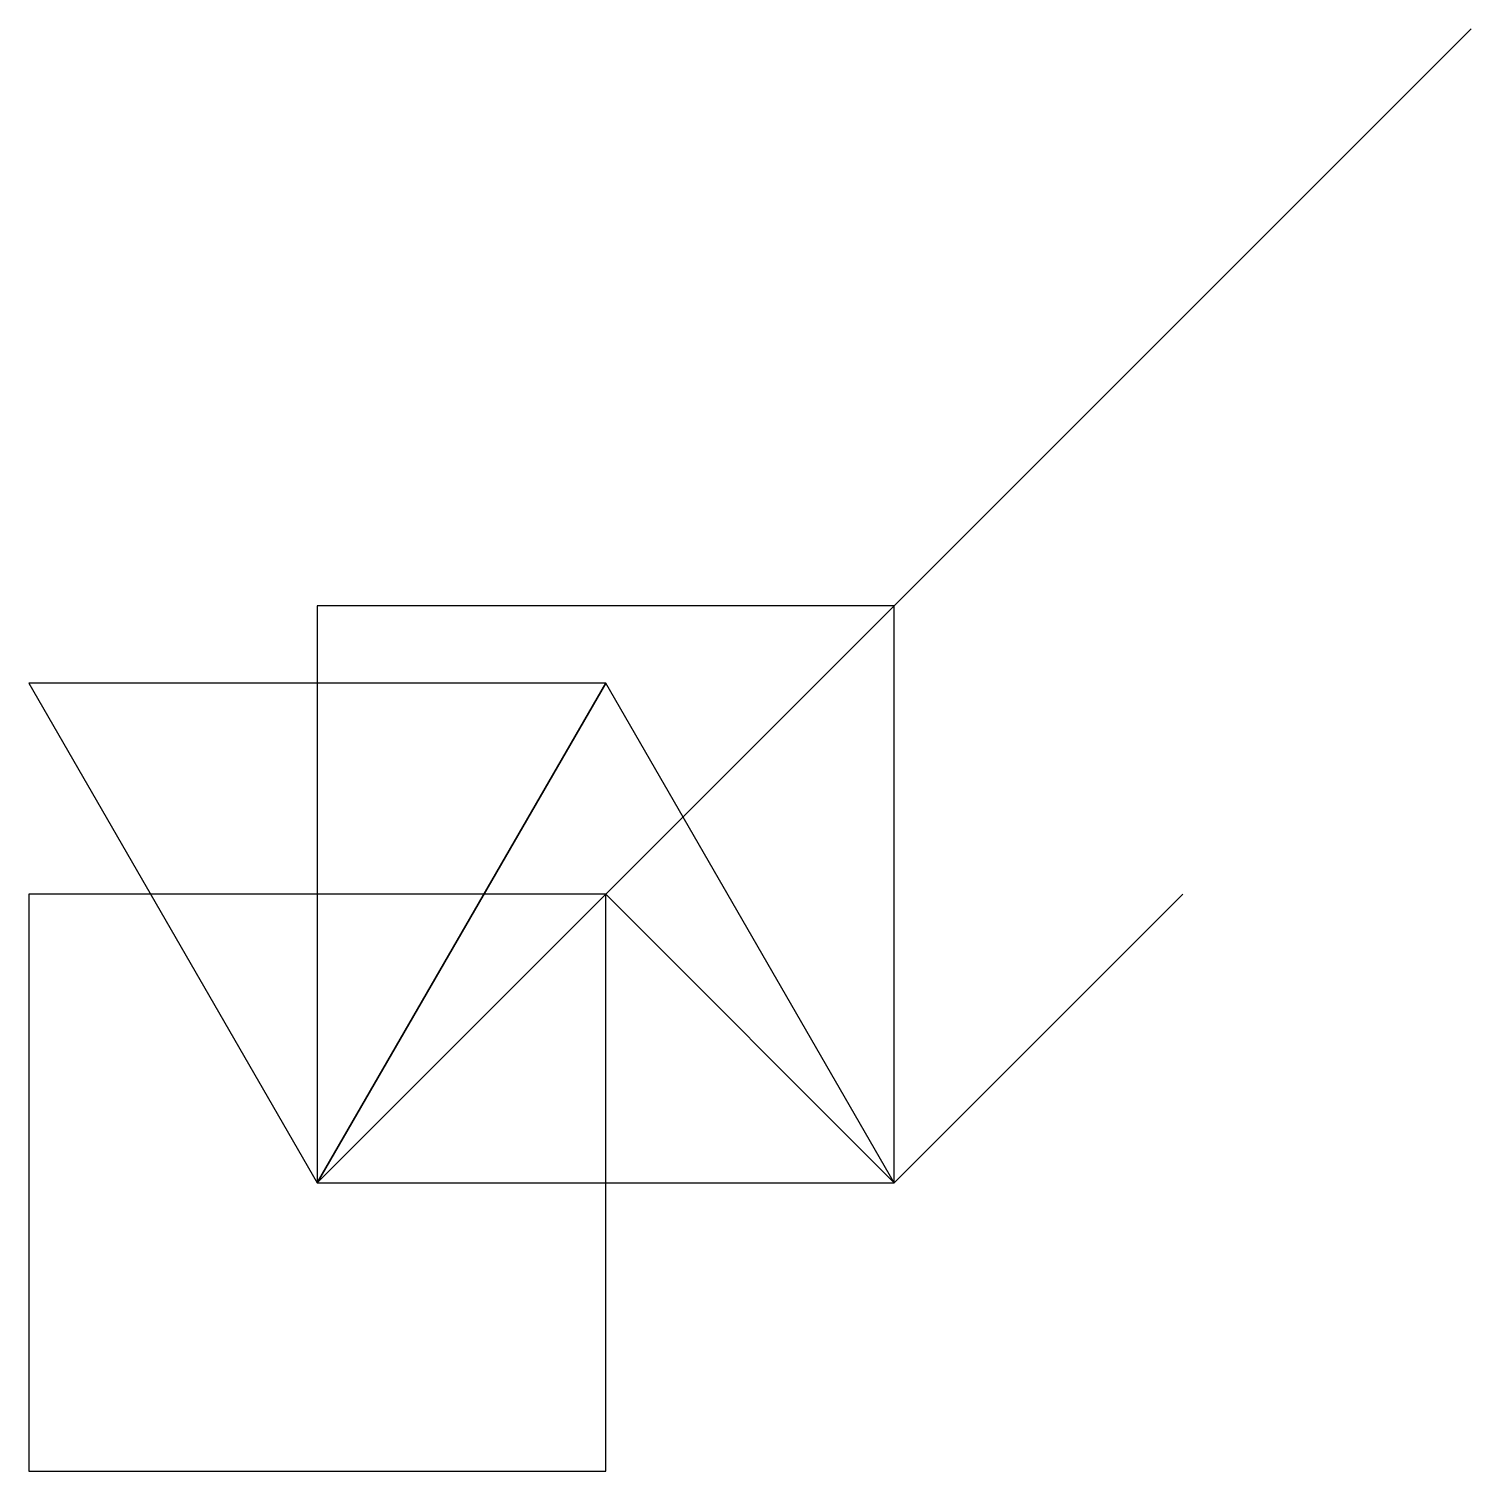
# Model space of a CAD drawing. Extents: x -5 to 20, y -5 to 20.
import ezdxf

# ---------------------------------------------------------------- set-up
doc = ezdxf.new("R2010")
doc.units = 0

msp = doc.modelspace()

# ---------------------------------------------------------------- linework, layer by layer
at = {"layer": 'ClosedPolyLayer'}
msp.add_lwpolyline([(-5, -5), (5, -5), (5, 5), (-5, 5)], close=True, dxfattribs=at)
at = {"layer": 'LineLayer', "color": 2}
msp.add_line((0, 0), (20, 20, 20), dxfattribs=at)
at = {"layer": 'OpenPolyLayer'}
msp.add_lwpolyline([(0, 0), (5, 5), (10, 0), (15, 5)], dxfattribs=at)
at = {"layer": 'QuadLayer', "color": 1}
msp.add_3dface([(0, 0, 5), (10, 0, 5), (10, 10, 5), (0, 10, 5)], dxfattribs=at)
at = {"layer": 'TriLayer', "color": 5}
msp.add_3dface([(0, 0), (5, 8.66), (-5, 8.66)], dxfattribs=at)
at = {"layer": 'TriLayer', "color": 3}
msp.add_3dface([(0, 0), (10, 0), (5, 8.66)], dxfattribs=at)

# ---------------------------------------------------------------- meshes
at = {"layer": 'PolyLayer'}
mesh = msp.add_polyface(dxfattribs=at)
corners = [(0, 0), (10, 0), (10, 10), (0, 10)]
mesh.append_faces([[corners[k] for k in face] for face in [(0, 1, 2), (2, 3, 0)]])

doc.saveas('drawing.dxf')
